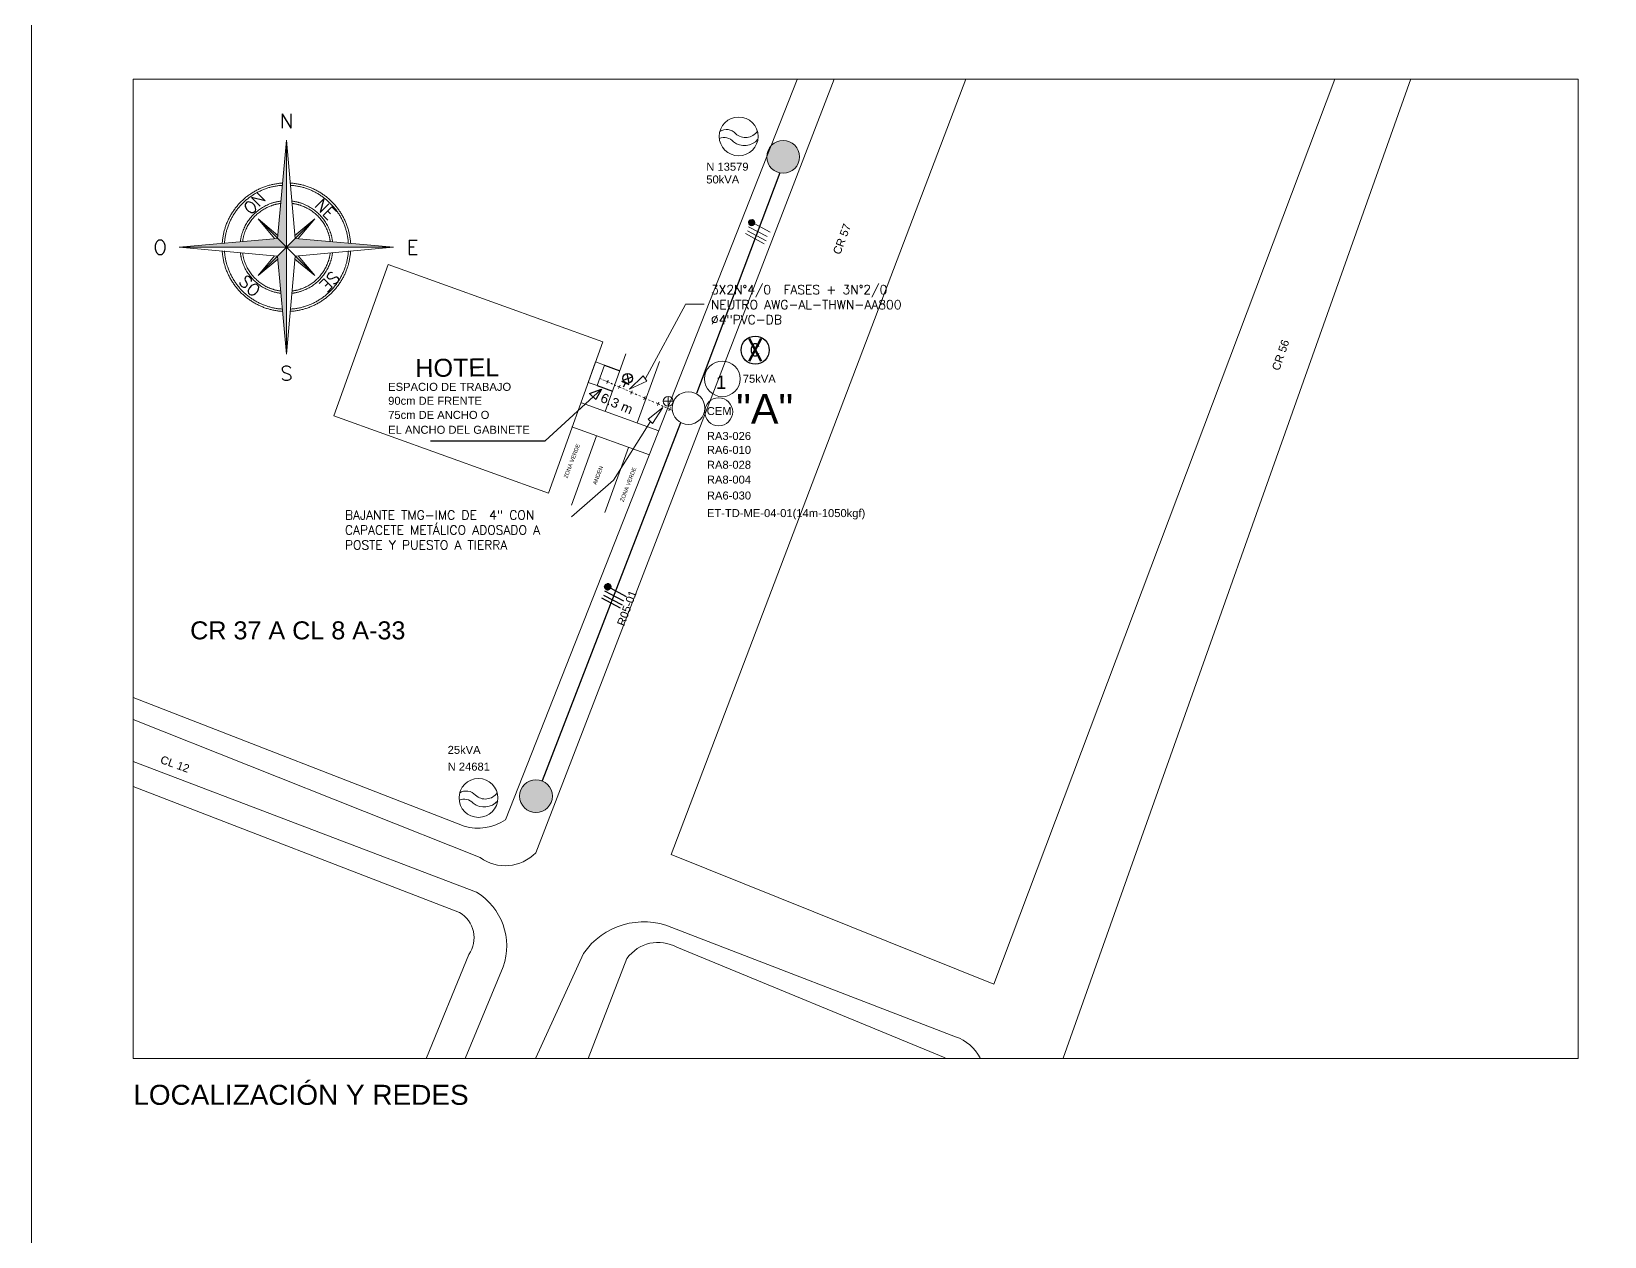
# Model space of a CAD drawing. Header units: millimetres. Extents: x 168 to 392, y 127 to 255.
# Drawn here: x 167.52 to 183.25, y 188.32 to 200.37 of the extents above; entities that cross this region are included whole.
import ezdxf
from ezdxf.enums import TextEntityAlignment as Align

# ---------------------------------------------------------------- set-up
doc = ezdxf.new("R2010")
doc.units = ezdxf.units.MM
for name, color, linetype, lineweight in [('Cartografia', 251, 'Continuous', 13), ('Electricos', 6, 'Continuous', 20), ('Esquemas', 7, 'Continuous', 13), ('Norte', 6, 'Continuous', 13), ('Poste', 252, 'Continuous', 25), ('Redes', 3, 'Continuous', 25), ('textos', 7, 'Continuous', 13), ('Trafo', 40, 'Continuous', 13)]:
    doc.layers.add(name, color=color, linetype=linetype, lineweight=lineweight)
for name, color, linetype in [('Ductos', 5, 'Continuous'), ('Medidor', 210, 'Continuous'), ('Tablero', 2, 'Continuous')]:
    doc.layers.add(name, color=color, linetype=linetype)
doc.styles.add('0..18', font='', dxfattribs={"height": 0.18})
doc.styles.add('0.08', font='', dxfattribs={"height": 0.08})
doc.styles.add('0.2', font='', dxfattribs={"height": 0.2})
doc.styles.add('Arial (bold italic)', font='romans.shx')
doc.styles.add('Arial (italic)', font='romans.shx')
doc.styles.add('MtXpl_Arial', font='arial.ttf')
doc.styles.add('RomanS', font='romans.shx')
doc.styles.add('tecnic', font='romans.shx', dxfattribs={"width": 0.9})
doc.styles.get('0..18').set_extended_font_data('@Arial Unicode MS')
doc.styles.get('0.08').set_extended_font_data('@Arial Unicode MS')
doc.styles.get('0.2').set_extended_font_data('@Arial Unicode MS')
pattern_1 = [(0, (-105.497, 2.137), (0, 6.985), [5.08, -1.905]), (90, (-105.497, 2.137), (-6.985, 4e-16), [5.08, -1.905])]

# ---------------------------------------------------------------- blocks, each defined once
blk = doc.blocks.new('Transformador')
at = {"layer": 'Trafo', "linetype": 'Continuous'}
for points in [[(-0.1143, -0.0879, -0.382108), (-0.0177, -0.1015, 0.448576), (0.1135, -0.0867)], [(-0.1169, -0.1305, -0.333968), (-0.0313, -0.1502, 0.402656), (0.1164, -0.1347)]]:
    blk.add_lwpolyline(points, format="xyb", dxfattribs=at)
at = {"layer": 'Trafo'}
blk.add_circle((0, -0.1176), 0.1176, dxfattribs=at)
blk = doc.blocks.new('NORTE')
at = {"layer": 'Norte'}
for p, q in [((0, 5.598), (-0.462, 0.462)), ((0, -5.598), (0, 5.598)), ((0.462, 0.462), (0, 5.598)), ((1.484, 1.484), (-1.484, -1.484)), ((-1.484, 1.484), (1.484, -1.484)), ((-0.619, 0.448), (-1.484, 1.484)), ((-1.484, 1.484), (-0.448, 0.619)), ((1.484, 1.484), (0.448, 0.619)), ((0.619, 0.448), (1.484, 1.484)), ((-5.598, 0), (-0.462, 0.462)), ((5.598, 0), (0.462, 0.462)), ((-5.598, 0), (5.598, 0)), ((-0.462, -0.462), (-5.598, 0)), ((-0.619, -0.448), (-1.484, -1.484)), ((-1.484, -1.484), (-0.448, -0.619)), ((0, -5.598), (-0.462, -0.462)), ((0.462, -0.462), (0, -5.598)), ((1.484, -1.484), (0.448, -0.619)), ((0.462, -0.462), (5.598, 0)), ((0.619, -0.448), (1.484, -1.484))]:
    blk.add_line(p, q, dxfattribs=at)
for points in [[(-0.202, 3.353), (-1.029, 3.303), (-2.446, 2.446), (-3.303, 1.029), (-3.353, 0.202)], [(3.353, 0.202), (3.303, 1.029), (2.446, 2.446), (1.029, 3.303), (0.202, 3.353)], [(-0.195, 3.236), (-0.993, 3.188), (-2.361, 2.361), (-3.188, 0.993), (-3.236, 0.195)], [(3.236, 0.195), (3.188, 0.993), (2.361, 2.361), (0.993, 3.188), (0.195, 3.236)], [(-0.313, 2.406), (-0.847, 2.336), (-1.757, 1.757), (-2.336, 0.847), (-2.406, 0.313)], [(-0.298, 2.29), (-0.807, 2.224), (-1.673, 1.673), (-2.224, 0.807), (-2.29, 0.298)], [(2.29, 0.298), (2.224, 0.807), (1.673, 1.673), (0.807, 2.224), (0.298, 2.29)], [(2.406, 0.313), (2.336, 0.847), (1.757, 1.757), (0.847, 2.336), (0.313, 2.406)], [(-3.353, -0.202), (-3.303, -1.029), (-2.446, -2.446), (-1.029, -3.303), (-0.202, -3.353)], [(-3.236, -0.195), (-3.188, -0.993), (-2.361, -2.361), (-0.993, -3.188), (-0.195, -3.236)], [(-2.406, -0.313), (-2.336, -0.847), (-1.757, -1.757), (-0.847, -2.336), (-0.313, -2.406)], [(-2.29, -0.298), (-2.224, -0.807), (-1.673, -1.673), (-0.807, -2.224), (-0.298, -2.29)], [(0.195, -3.236), (0.993, -3.188), (2.361, -2.361), (3.188, -0.993), (3.236, -0.195)], [(0.202, -3.353), (1.029, -3.303), (2.446, -2.446), (3.303, -1.029), (3.353, -0.202)], [(0.298, -2.29), (0.807, -2.224), (1.673, -1.673), (2.224, -0.807), (2.29, -0.298)], [(0.313, -2.406), (0.847, -2.336), (1.757, -1.757), (2.336, -0.847), (2.406, -0.313)]]:
    blk.add_open_spline(points, degree=2, dxfattribs=at)
for points in [[(0, 0), (-0.462, 0.462), (0, 0), (0, 5.598)], [(-0.462, 0.462), (-0.448, 0.619), (-0.462, 0.462), (-1.484, 1.484)], [(0.462, 0.462), (0.448, 0.619), (0.462, 0.462), (1.484, 1.484)], [(-5.598, 0), (0, 0), (-5.598, 0), (-0.462, 0.462)], [(0, 0), (0.462, 0.462), (0, 0), (5.598, 0)], [(-0.462, -0.462), (-0.448, -0.619), (-0.462, -0.462), (-1.484, -1.484)], [(0, 0), (-0.462, -0.462), (0, 0), (0, -5.598)], [(0.462, -0.462), (0.448, -0.619), (0.462, -0.462), (1.484, -1.484)]]:
    blk.add_solid(points, dxfattribs=at)
for s, style, p in [('N', 'Arial (bold italic)', (0, 6.598)), ('O', 'Arial (italic)', (-6.598, 0)), ('E', 'Arial (italic)', (6.598, 0)), ('S', 'Arial (italic)', (0, -6.598))]:
    blk.add_text(s, height=0.75, dxfattribs=dict(at, style=style)).set_placement(p, align=Align.MIDDLE_CENTER)
at = {"layer": 'Norte', "style": 'Arial (italic)'}
for s, rotation, p in [('NO', 225, (-1.475, 2.94)), ('NE', 315, (1.427, 2.158)), ('SO', 315, (-2.535, -1.846)), ('SE', 225, (2.406, -1.194))]:
    blk.add_text(s, height=0.6274, rotation=rotation, dxfattribs=at).set_placement(p)

msp = doc.modelspace()

# ---------------------------------------------------------------- hatches: boundary and pattern name
at = {"lineweight": 0}
h = msp.add_hatch(dxfattribs=at)
h.set_pattern_fill('ANGLE', color=256)
h.set_pattern_definition(pattern_1)
h.paths.add_polyline_path([(173.64202, 196.92242), (173.50335, 196.79227), (173.67831, 196.87119)])
h = msp.add_hatch(dxfattribs=at)
h.set_pattern_fill('ANGLE', color=256)
h.set_pattern_definition(pattern_1)
h.paths.add_polyline_path([(174.43286, 196.74905), (174.31627, 196.69043), (174.30832, 196.66983), (174.45311, 196.68964)])
h.paths.add_polyline_path([(174.31627, 196.69043), (174.26294, 196.66362), (174.30832, 196.66983)])
h = msp.add_hatch(dxfattribs=at)
h.set_pattern_fill('ANGLE', color=256)
h.set_pattern_definition(pattern_1)
h.paths.add_polyline_path([(173.83856, 196.60806), (173.69071, 196.48945), (173.73397, 196.44625)])
at = {"layer": 'Poste', "lineweight": 0}
h = msp.add_hatch(color=256, dxfattribs=at)
h.dxf.hatch_style = 1
h.paths.add_polyline_path([(174.91932, 199.22355), (174.88169, 199.12801, -0.02050144), (174.87718, 199.10876, 0.9845795), (175.20442, 199.11385, 0.68668259)])
h = msp.add_hatch(color=256, dxfattribs=at)
h.dxf.hatch_style = 1
edge = h.paths.add_edge_path()
edge.add_line((172.43561, 192.82798), (172.39799, 192.73244))
edge.add_arc((172.38799, 192.71845), 0.01719, -31.069105, 54.446205, ccw=False)
edge.add_arc((172.56629, 192.71467), 0.16366, 181.780754, 360)
edge.add_arc((172.56276, 192.71933), 0.16725, 358.402798, 499.484658)

# ---------------------------------------------------------------- linework, layer by layer
for points in [[(173.25362, 197.03068), (173.40724, 196.9754)], [(171.51449, 196.27558), (172.66088, 196.27558), (173.22359, 196.79188), (173.16863, 196.6885), (173.10558, 196.74665), (173.22359, 196.79188)], [(173.1808, 196.82575), (173.33347, 196.77041)]]:
    msp.add_lwpolyline(points)
at = {"layer": 'Cartografia', "lineweight": 0}
for p, q in [((175.18105, 199.88816), (172.26512, 192.48377)), ((175.5503, 199.88963), (172.56667, 192.15462)), ((176.86782, 199.88963), (173.91931, 192.13492)), ((177.14731, 190.83907), (180.55794, 199.88963)), ((177.8396, 190.10027), (181.31759, 199.89488)), ((170.54661, 196.52368), (171.091, 198.03642)), ((171.091, 198.03642), (173.23897, 197.26343)), ((173.23897, 197.26343), (172.69458, 195.75069)), ((173.4674, 197.14258), (173.26085, 196.5686)), ((173.80334, 197.06872), (173.58179, 196.4531)), ((173.02513, 196.65343), (173.79769, 196.37541)), ((172.69458, 195.75069), (170.54661, 196.52368)), ((173.17288, 196.32416), (172.92301, 195.62984)), ((172.92779, 196.41236), (173.70245, 196.13358)), ((173.49383, 196.20866), (173.25895, 195.55598)), ((171.85105, 192.41955), (168.54265, 193.70527)), ((172.01016, 192.10534), (168.54265, 193.4855)), ((168.54265, 193.06631), (171.97336, 191.76025)), ((168.54265, 192.81547), (171.80505, 191.5552)), ((173.91931, 192.13492), (177.14731, 190.83907)), ((173.92734, 191.40699), (176.76306, 190.31294)), ((171.89696, 191.1375), (171.47546, 190.10283)), ((172.56907, 190.10283), (173.04485, 191.14644)), ((173.97766, 191.2085), (176.66134, 190.10283)), ((172.24237, 191.01297), (171.86083, 190.09542)), ((173.0918, 190.09542), (173.47896, 191.09683))]:
    msp.add_line(p, q, dxfattribs=at)
for centre, radius, start, end in [((171.98909, 192.89651), 0.49653, 253.858101, 303.772722), ((172.26021, 192.4485), 0.42459, 233.91971, 316.201024), ((171.64388, 191.21959), 0.63315, 340.953602, 58.641721), ((171.6625, 191.30487), 0.28807, 324.478838, 60.341341), ((173.64643, 190.73365), 0.72959, 67.354488, 145.543093), ((173.7905, 190.87498), 0.38245, 60.700615, 144.54434), ((176.63048, 189.9081), 0.426, 27.200816, 71.866807)]:
    msp.add_arc(centre, radius, start, end, dxfattribs=at)
at = {"layer": 'Ductos'}
for p, q in [((173.47609, 196.94825), (173.49721, 196.85009)), ((173.42546, 196.87237), (173.49693, 196.83641)), ((173.43935, 196.88036), (173.53395, 196.91431)), ((173.46262, 196.85367), (173.44153, 196.81175))]:
    msp.add_line(p, q, dxfattribs=at)
msp.add_circle((173.48608, 196.89855), 0.04962, dxfattribs=at)
at = {"layer": 'Electricos'}
msp.add_circle((174.39619, 196.56388), 0.13977, dxfattribs=at)
at = {"layer": 'Esquemas'}
msp.add_lwpolyline([(242.64774, 218.92586), (167.52449, 218.92586), (167.52449, 171.56972), (242.64774, 171.56972)], close=True, dxfattribs=at)
at = {"layer": 'Esquemas', "lineweight": 0}
msp.add_lwpolyline([(168.54265, 199.88963), (182.98868, 199.88963), (182.98868, 190.09542), (168.54265, 190.09542)], close=True, dxfattribs=at)
at = {"layer": 'Medidor'}
msp.add_circle((174.76079, 197.18142), 0.14043, dxfattribs=at)
at = {"layer": 'Poste', "lineweight": 0}
for points in [[(173.84142, 196.66905), (173.94067, 196.66905)], [(173.89104, 196.71867), (173.89104, 196.61943)]]:
    msp.add_lwpolyline(points, dxfattribs=at)
for centre, radius in [((175.04076, 199.11385), 0.16366), ((173.89104, 196.66905), 0.04962), ((174.09369, 196.60154), 0.16366), ((172.56922, 192.72062), 0.16366)]:
    msp.add_circle(centre, radius, dxfattribs=at)
at = {"layer": 'Redes'}
for p, q in [((175.00639, 198.95391), (174.17512, 196.74656)), ((174.01256, 196.45439), (172.63038, 192.87495)), ((173.24418, 194.73169), (173.43146, 194.63236)), ((173.25681, 194.81855), (173.25543, 194.81589)), ((173.26094, 194.7986), (173.25543, 194.81589)), ((173.25543, 194.81589), (173.25608, 194.81388)), ((173.26094, 194.7986), (173.25543, 194.81589)), ((173.25543, 194.81589), (173.26158, 194.79659)), ((173.25543, 194.81589), (173.26158, 194.79659)), ((173.25552, 194.77339), (173.4428, 194.67406)), ((173.25725, 194.82434), (173.25584, 194.82161)), ((173.26457, 194.79418), (173.25584, 194.82161)), ((173.25584, 194.82161), (173.25681, 194.81855)), ((173.26457, 194.79418), (173.25584, 194.82161)), ((173.25584, 194.82161), (173.26522, 194.79216)), ((173.25584, 194.82161), (173.26522, 194.79216)), ((173.25997, 194.80166), (173.25608, 194.81388)), ((173.25608, 194.81388), (173.25769, 194.8088)), ((173.25997, 194.80166), (173.25608, 194.81388)), ((173.25608, 194.81388), (173.26094, 194.7986)), ((173.25608, 194.81388), (173.26094, 194.7986)), ((173.26158, 194.79659), (173.25681, 194.81855)), ((173.26158, 194.79659), (173.25681, 194.81855)), ((173.25681, 194.81855), (173.26457, 194.79418)), ((173.25681, 194.81855), (173.26457, 194.79418)), ((173.25933, 194.82837), (173.25725, 194.82434)), ((173.26522, 194.79216), (173.25725, 194.82434)), ((173.26522, 194.79216), (173.25725, 194.82434)), ((173.25725, 194.82434), (173.26793, 194.7908)), ((173.25725, 194.82434), (173.26793, 194.7908)), ((173.25785, 194.81888), (173.25744, 194.81317)), ((173.25744, 194.81317), (173.25802, 194.80777)), ((173.25769, 194.8088), (173.25997, 194.80166)), ((173.25927, 194.82498), (173.25785, 194.81888)), ((173.25802, 194.80777), (173.25997, 194.80166)), ((173.25867, 194.80575), (173.25997, 194.80166)), ((173.25997, 194.80166), (173.25867, 194.80575)), ((173.26233, 194.82932), (173.25927, 194.82498)), ((173.2607, 194.83103), (173.25933, 194.82837)), ((173.26793, 194.7908), (173.25933, 194.82837)), ((173.26793, 194.7908), (173.25933, 194.82837)), ((173.25933, 194.82837), (173.27196, 194.78872)), ((173.25933, 194.82837), (173.27196, 194.78872)), ((173.27262, 194.78665), (173.25933, 194.82837)), ((173.27196, 194.78872), (173.25933, 194.82837)), ((173.25933, 194.82837), (173.27196, 194.78872)), ((173.25933, 194.82837), (173.27262, 194.78665)), ((173.26094, 194.7986), (173.25997, 194.80166)), ((173.25997, 194.80166), (173.26262, 194.79692)), ((173.26208, 194.83369), (173.2607, 194.83103)), ((173.27262, 194.78665), (173.2607, 194.83103)), ((173.27262, 194.78665), (173.2607, 194.83103)), ((173.2607, 194.83103), (173.27561, 194.78424)), ((173.2607, 194.83103), (173.27561, 194.78424)), ((173.26158, 194.79659), (173.26094, 194.7986)), ((173.26457, 194.79418), (173.26158, 194.79659)), ((173.26513, 194.83466), (173.26208, 194.83369)), ((173.27561, 194.78424), (173.26208, 194.83369)), ((173.27561, 194.78424), (173.26208, 194.83369)), ((173.26208, 194.83369), (173.27763, 194.78488)), ((173.26208, 194.83369), (173.27763, 194.78488)), ((173.26546, 194.83362), (173.26233, 194.82932)), ((173.26262, 194.79692), (173.26625, 194.79249)), ((173.26522, 194.79216), (173.26457, 194.79418)), ((173.26618, 194.83836), (173.26513, 194.83466)), ((173.27763, 194.78488), (173.26513, 194.83466)), ((173.27763, 194.78488), (173.26513, 194.83466)), ((173.26513, 194.83466), (173.28133, 194.78384)), ((173.26513, 194.83466), (173.28133, 194.78384)), ((173.26793, 194.7908), (173.26522, 194.79216)), ((173.26956, 194.83829), (173.26546, 194.83362)), ((173.26923, 194.83933), (173.26618, 194.83836)), ((173.28133, 194.78384), (173.26618, 194.83836)), ((173.28133, 194.78384), (173.26618, 194.83836)), ((173.26618, 194.83836), (173.28334, 194.78448)), ((173.26618, 194.83836), (173.28334, 194.78448)), ((173.26625, 194.79249), (173.27061, 194.78937)), ((173.27196, 194.78872), (173.26793, 194.7908)), ((173.27066, 194.84201), (173.26923, 194.83933)), ((173.28334, 194.78448), (173.26923, 194.83933)), ((173.28334, 194.78448), (173.26923, 194.83933)), ((173.26923, 194.83933), (173.28704, 194.78343)), ((173.26923, 194.83933), (173.28704, 194.78343)), ((173.27736, 194.84192), (173.26956, 194.83829)), ((173.27061, 194.78937), (173.27593, 194.78662)), ((173.28704, 194.78343), (173.27066, 194.84201)), ((173.28704, 194.78343), (173.27066, 194.84201)), ((173.27066, 194.84201), (173.28911, 194.7841)), ((173.27066, 194.84201), (173.28911, 194.7841)), ((173.27196, 194.78872), (173.27262, 194.78665)), ((173.27561, 194.78424), (173.27262, 194.78665)), ((173.2741, 194.82406), (173.47142, 194.7179)), ((173.27763, 194.78488), (173.27561, 194.78424)), ((173.28911, 194.7841), (173.27573, 194.84362)), ((173.28911, 194.7841), (173.27573, 194.84362)), ((173.27573, 194.84362), (173.29418, 194.78571)), ((173.27573, 194.84362), (173.29418, 194.78571)), ((173.27593, 194.78662), (173.281, 194.78487)), ((173.28133, 194.78384), (173.27763, 194.78488)), ((173.29418, 194.78571), (173.27775, 194.84427)), ((173.29418, 194.78571), (173.27775, 194.84427)), ((173.27775, 194.84427), (173.2962, 194.78635)), ((173.27775, 194.84427), (173.2962, 194.78635)), ((173.28581, 194.84347), (173.28041, 194.84289)), ((173.2962, 194.78635), (173.2808, 194.84524)), ((173.2962, 194.78635), (173.2808, 194.84524)), ((173.2808, 194.84524), (173.29926, 194.78733)), ((173.2808, 194.84524), (173.29926, 194.78733)), ((173.281, 194.78487), (173.28671, 194.78447)), ((173.28334, 194.78448), (173.28133, 194.78384)), ((173.29926, 194.78733), (173.28282, 194.84588)), ((173.29926, 194.78733), (173.28282, 194.84588)), ((173.28282, 194.84588), (173.30127, 194.78797)), ((173.28282, 194.84588), (173.30127, 194.78797)), ((173.28704, 194.78343), (173.28334, 194.78448)), ((173.29191, 194.84205), (173.28581, 194.84347)), ((173.30127, 194.78797), (173.28652, 194.84484)), ((173.30127, 194.78797), (173.28652, 194.84484)), ((173.28652, 194.84484), (173.30433, 194.78894)), ((173.28652, 194.84484), (173.30433, 194.78894)), ((173.28671, 194.78447), (173.29211, 194.78505)), ((173.28911, 194.7841), (173.28704, 194.78343)), ((173.30433, 194.78894), (173.28854, 194.84548)), ((173.30433, 194.78894), (173.28854, 194.84548)), ((173.28854, 194.84548), (173.3057, 194.7916)), ((173.28854, 194.84548), (173.3057, 194.7916)), ((173.29158, 194.84309), (173.28854, 194.84548)), ((173.29418, 194.78571), (173.28911, 194.7841)), ((173.29464, 194.84406), (173.29158, 194.84309)), ((173.3057, 194.7916), (173.29158, 194.84309)), ((173.3057, 194.7916), (173.29158, 194.84309)), ((173.29158, 194.84309), (173.30777, 194.79226)), ((173.29158, 194.84309), (173.30777, 194.79226)), ((173.29794, 194.84067), (173.29191, 194.84205)), ((173.29211, 194.78505), (173.29822, 194.787)), ((173.2962, 194.78635), (173.29418, 194.78571)), ((173.30777, 194.79226), (173.29464, 194.84406)), ((173.30777, 194.79226), (173.29464, 194.84406)), ((173.29464, 194.84406), (173.31019, 194.79525)), ((173.29464, 194.84406), (173.31019, 194.79525)), ((173.2973, 194.84269), (173.29464, 194.84406)), ((173.29926, 194.78733), (173.2962, 194.78635)), ((173.31019, 194.79525), (173.2973, 194.84269)), ((173.31019, 194.79525), (173.2973, 194.84269)), ((173.2973, 194.84269), (173.3122, 194.79589)), ((173.2973, 194.84269), (173.3122, 194.79589)), ((173.30099, 194.84164), (173.2973, 194.84269)), ((173.30197, 194.83859), (173.29794, 194.84067)), ((173.29822, 194.787), (173.30296, 194.78965)), ((173.30127, 194.78797), (173.29926, 194.78733)), ((173.30301, 194.84228), (173.30099, 194.84164)), ((173.3122, 194.79589), (173.30099, 194.84164)), ((173.3122, 194.79589), (173.30099, 194.84164)), ((173.30099, 194.84164), (173.31428, 194.79992)), ((173.30099, 194.84164), (173.31428, 194.79992)), ((173.30433, 194.78894), (173.30127, 194.78797)), ((173.30665, 194.83443), (173.30197, 194.83859)), ((173.30296, 194.78965), (173.30744, 194.7933)), ((173.31428, 194.79992), (173.30301, 194.84228)), ((173.31428, 194.79992), (173.30301, 194.84228)), ((173.30301, 194.84228), (173.31564, 194.80264)), ((173.30301, 194.84228), (173.31564, 194.80264)), ((173.30398, 194.83923), (173.30301, 194.84228)), ((173.31564, 194.80264), (173.30398, 194.83923)), ((173.31564, 194.80264), (173.30398, 194.83923)), ((173.30398, 194.83923), (173.31467, 194.80569)), ((173.30398, 194.83923), (173.31467, 194.80569)), ((173.30666, 194.8378), (173.30398, 194.83923)), ((173.3057, 194.7916), (173.30433, 194.78894)), ((173.30777, 194.79226), (173.3057, 194.7916)), ((173.31132, 194.83033), (173.30665, 194.83443)), ((173.31467, 194.80569), (173.30666, 194.8378)), ((173.31467, 194.80569), (173.30666, 194.8378)), ((173.30666, 194.8378), (173.31604, 194.80835)), ((173.30666, 194.8378), (173.31604, 194.80835)), ((173.31069, 194.83572), (173.30666, 194.8378)), ((173.30744, 194.7933), (173.31154, 194.79797)), ((173.31019, 194.79525), (173.30777, 194.79226)), ((173.3122, 194.79589), (173.31019, 194.79525)), ((173.31604, 194.80835), (173.31069, 194.83572)), ((173.31604, 194.80835), (173.31069, 194.83572)), ((173.31069, 194.83572), (173.31845, 194.81134)), ((173.31069, 194.83572), (173.31845, 194.81134)), ((173.31133, 194.8337), (173.31069, 194.83572)), ((173.31392, 194.82558), (173.31132, 194.83033)), ((173.31845, 194.81134), (173.31133, 194.8337)), ((173.31845, 194.81134), (173.31133, 194.8337)), ((173.31133, 194.8337), (173.31748, 194.8144)), ((173.31133, 194.8337), (173.31748, 194.8144)), ((173.31197, 194.83168), (173.31133, 194.8337)), ((173.31154, 194.79797), (173.31331, 194.80298)), ((173.31748, 194.8144), (173.31197, 194.83168)), ((173.31748, 194.8144), (173.31197, 194.83168)), ((173.31197, 194.83168), (173.31684, 194.81641)), ((173.31684, 194.81641), (173.31197, 194.83168)), ((173.31197, 194.83168), (173.31359, 194.82661)), ((173.31428, 194.79992), (173.3122, 194.79589)), ((173.31331, 194.80298), (173.31506, 194.80804)), ((173.31684, 194.81641), (173.31359, 194.82661)), ((173.31359, 194.82661), (173.31684, 194.81641)), ((173.31586, 194.81947), (173.31359, 194.82661)), ((173.31359, 194.82661), (173.31664, 194.82422)), ((173.31359, 194.82661), (173.31684, 194.81641)), ((173.31586, 194.81947), (173.31392, 194.82558)), ((173.31564, 194.80264), (173.31428, 194.79992)), ((173.31604, 194.80835), (173.31467, 194.80569)), ((173.31467, 194.80569), (173.31564, 194.80264)), ((173.31506, 194.80804), (173.3165, 194.81408)), ((173.31664, 194.82422), (173.31586, 194.81947)), ((173.3165, 194.81408), (173.31586, 194.81947)), ((173.31845, 194.81134), (173.31604, 194.80835)), ((173.31684, 194.81641), (173.31748, 194.8144)), ((173.31748, 194.8144), (173.31845, 194.81134)), ((173.22393, 194.70398), (173.41186, 194.60263))]:
    msp.add_line(p, q, dxfattribs=at)
at = {"layer": 'Redes', "lineweight": 0}
for p, q in [((174.66267, 198.34615), (174.8506, 198.2448)), ((174.68291, 198.37386), (174.8702, 198.27453)), ((174.69555, 198.46072), (174.69417, 198.45806)), ((174.69968, 198.44077), (174.69417, 198.45806)), ((174.69417, 198.45806), (174.69481, 198.45604)), ((174.69968, 198.44077), (174.69417, 198.45806)), ((174.69417, 198.45806), (174.70032, 198.43876)), ((174.69417, 198.45806), (174.70032, 198.43876)), ((174.69426, 198.41556), (174.88154, 198.31623)), ((174.69599, 198.46651), (174.69457, 198.46377)), ((174.70331, 198.43635), (174.69457, 198.46377)), ((174.69457, 198.46377), (174.69555, 198.46072)), ((174.70331, 198.43635), (174.69457, 198.46377)), ((174.69457, 198.46377), (174.70395, 198.43433)), ((174.69457, 198.46377), (174.70395, 198.43433)), ((174.69871, 198.44383), (174.69481, 198.45604)), ((174.69481, 198.45604), (174.69643, 198.45097)), ((174.69871, 198.44383), (174.69481, 198.45604)), ((174.69481, 198.45604), (174.69968, 198.44077)), ((174.69481, 198.45604), (174.69968, 198.44077)), ((174.70032, 198.43876), (174.69555, 198.46072)), ((174.70032, 198.43876), (174.69555, 198.46072)), ((174.69555, 198.46072), (174.70331, 198.43635)), ((174.69555, 198.46072), (174.70331, 198.43635)), ((174.69807, 198.47054), (174.69599, 198.46651)), ((174.70395, 198.43433), (174.69599, 198.46651)), ((174.70395, 198.43433), (174.69599, 198.46651)), ((174.69599, 198.46651), (174.70667, 198.43297)), ((174.69599, 198.46651), (174.70667, 198.43297)), ((174.69658, 198.46105), (174.69618, 198.45534)), ((174.69618, 198.45534), (174.69676, 198.44994)), ((174.69643, 198.45097), (174.69871, 198.44383)), ((174.698, 198.46715), (174.69658, 198.46105)), ((174.69676, 198.44994), (174.69871, 198.44383)), ((174.6974, 198.44792), (174.69871, 198.44383)), ((174.69871, 198.44383), (174.6974, 198.44792)), ((174.70106, 198.47149), (174.698, 198.46715)), ((174.69944, 198.4732), (174.69807, 198.47054)), ((174.70667, 198.43297), (174.69807, 198.47054)), ((174.70667, 198.43297), (174.69807, 198.47054)), ((174.69807, 198.47054), (174.7107, 198.43089)), ((174.69807, 198.47054), (174.7107, 198.43089)), ((174.71136, 198.42882), (174.69807, 198.47054)), ((174.7107, 198.43089), (174.69807, 198.47054)), ((174.69807, 198.47054), (174.7107, 198.43089)), ((174.69807, 198.47054), (174.71136, 198.42882)), ((174.69968, 198.44077), (174.69871, 198.44383)), ((174.69871, 198.44383), (174.70136, 198.43909)), ((174.70082, 198.47586), (174.69944, 198.4732)), ((174.71136, 198.42882), (174.69944, 198.4732)), ((174.71136, 198.42882), (174.69944, 198.4732)), ((174.69944, 198.4732), (174.71435, 198.42641)), ((174.69944, 198.4732), (174.71435, 198.42641)), ((174.70032, 198.43876), (174.69968, 198.44077)), ((174.70331, 198.43635), (174.70032, 198.43876)), ((174.70387, 198.47683), (174.70082, 198.47586)), ((174.71435, 198.42641), (174.70082, 198.47586)), ((174.71435, 198.42641), (174.70082, 198.47586)), ((174.70082, 198.47586), (174.71637, 198.42705)), ((174.70082, 198.47586), (174.71637, 198.42705)), ((174.7042, 198.47579), (174.70106, 198.47149)), ((174.70136, 198.43909), (174.70499, 198.43466)), ((174.70395, 198.43433), (174.70331, 198.43635)), ((174.70491, 198.48053), (174.70387, 198.47683)), ((174.71637, 198.42705), (174.70387, 198.47683)), ((174.71637, 198.42705), (174.70387, 198.47683)), ((174.70387, 198.47683), (174.72006, 198.426)), ((174.70387, 198.47683), (174.72006, 198.426)), ((174.70667, 198.43297), (174.70395, 198.43433)), ((174.7083, 198.48046), (174.7042, 198.47579)), ((174.70797, 198.4815), (174.70491, 198.48053)), ((174.72006, 198.426), (174.70491, 198.48053)), ((174.72006, 198.426), (174.70491, 198.48053)), ((174.70491, 198.48053), (174.72208, 198.42665)), ((174.70491, 198.48053), (174.72208, 198.42665)), ((174.70499, 198.43466), (174.70935, 198.43154)), ((174.7107, 198.43089), (174.70667, 198.43297)), ((174.7094, 198.48418), (174.70797, 198.4815)), ((174.72208, 198.42665), (174.70797, 198.4815)), ((174.72208, 198.42665), (174.70797, 198.4815)), ((174.70797, 198.4815), (174.72578, 198.4256)), ((174.70797, 198.4815), (174.72578, 198.4256)), ((174.71609, 198.48409), (174.7083, 198.48046)), ((174.70935, 198.43154), (174.71467, 198.42879)), ((174.72578, 198.4256), (174.7094, 198.48418)), ((174.72578, 198.4256), (174.7094, 198.48418)), ((174.7094, 198.48418), (174.72785, 198.42626)), ((174.7094, 198.48418), (174.72785, 198.42626)), ((174.7107, 198.43089), (174.71136, 198.42882)), ((174.71435, 198.42641), (174.71136, 198.42882)), ((174.71283, 198.46623), (174.91016, 198.36007)), ((174.71637, 198.42705), (174.71435, 198.42641)), ((174.72785, 198.42626), (174.71447, 198.48579)), ((174.72785, 198.42626), (174.71447, 198.48579)), ((174.71447, 198.48579), (174.73292, 198.42788)), ((174.71447, 198.48579), (174.73292, 198.42788)), ((174.71467, 198.42879), (174.71973, 198.42704)), ((174.72006, 198.426), (174.71637, 198.42705)), ((174.73292, 198.42788), (174.71649, 198.48643)), ((174.73292, 198.42788), (174.71649, 198.48643)), ((174.71649, 198.48643), (174.73494, 198.42852)), ((174.71649, 198.48643), (174.73494, 198.42852)), ((174.72455, 198.48564), (174.71915, 198.48506)), ((174.73494, 198.42852), (174.71954, 198.48741)), ((174.73494, 198.42852), (174.71954, 198.48741)), ((174.71954, 198.48741), (174.73799, 198.4295)), ((174.71954, 198.48741), (174.73799, 198.4295)), ((174.71973, 198.42704), (174.72545, 198.42664)), ((174.72208, 198.42665), (174.72006, 198.426)), ((174.73799, 198.4295), (174.72156, 198.48805)), ((174.73799, 198.4295), (174.72156, 198.48805)), ((174.72156, 198.48805), (174.74001, 198.43014)), ((174.72156, 198.48805), (174.74001, 198.43014)), ((174.72578, 198.4256), (174.72208, 198.42665)), ((174.73065, 198.48422), (174.72455, 198.48564)), ((174.74001, 198.43014), (174.72526, 198.48701)), ((174.74001, 198.43014), (174.72526, 198.48701)), ((174.72526, 198.48701), (174.74306, 198.43111)), ((174.72526, 198.48701), (174.74306, 198.43111)), ((174.72545, 198.42664), (174.73085, 198.42722)), ((174.72785, 198.42626), (174.72578, 198.4256)), ((174.74306, 198.43111), (174.72727, 198.48765)), ((174.74306, 198.43111), (174.72727, 198.48765)), ((174.72727, 198.48765), (174.74444, 198.43377)), ((174.72727, 198.48765), (174.74444, 198.43377)), ((174.73032, 198.48526), (174.72727, 198.48765)), ((174.73292, 198.42788), (174.72785, 198.42626)), ((174.73337, 198.48623), (174.73032, 198.48526)), ((174.74444, 198.43377), (174.73032, 198.48526)), ((174.74444, 198.43377), (174.73032, 198.48526)), ((174.73032, 198.48526), (174.74651, 198.43443)), ((174.73032, 198.48526), (174.74651, 198.43443)), ((174.73668, 198.48284), (174.73065, 198.48422)), ((174.73085, 198.42722), (174.73696, 198.42916)), ((174.73494, 198.42852), (174.73292, 198.42788)), ((174.74651, 198.43443), (174.73337, 198.48623)), ((174.74651, 198.43443), (174.73337, 198.48623)), ((174.73337, 198.48623), (174.74892, 198.43742)), ((174.73337, 198.48623), (174.74892, 198.43742)), ((174.73603, 198.48485), (174.73337, 198.48623)), ((174.73799, 198.4295), (174.73494, 198.42852)), ((174.74892, 198.43742), (174.73603, 198.48485)), ((174.74892, 198.43742), (174.73603, 198.48485)), ((174.73603, 198.48485), (174.75094, 198.43806)), ((174.73603, 198.48485), (174.75094, 198.43806)), ((174.73973, 198.48381), (174.73603, 198.48485)), ((174.7407, 198.48076), (174.73668, 198.48284)), ((174.73696, 198.42916), (174.7417, 198.43182)), ((174.74001, 198.43014), (174.73799, 198.4295)), ((174.74175, 198.48445), (174.73973, 198.48381)), ((174.75094, 198.43806), (174.73973, 198.48381)), ((174.75094, 198.43806), (174.73973, 198.48381)), ((174.73973, 198.48381), (174.75302, 198.44209)), ((174.73973, 198.48381), (174.75302, 198.44209)), ((174.74306, 198.43111), (174.74001, 198.43014)), ((174.74539, 198.4766), (174.7407, 198.48076)), ((174.7417, 198.43182), (174.74618, 198.43547)), ((174.75302, 198.44209), (174.74175, 198.48445)), ((174.75302, 198.44209), (174.74175, 198.48445)), ((174.74175, 198.48445), (174.75438, 198.44481)), ((174.74175, 198.48445), (174.75438, 198.44481)), ((174.74272, 198.4814), (174.74175, 198.48445)), ((174.75438, 198.44481), (174.74272, 198.4814)), ((174.75438, 198.44481), (174.74272, 198.4814)), ((174.74272, 198.4814), (174.7534, 198.44786)), ((174.74272, 198.4814), (174.7534, 198.44786)), ((174.7454, 198.47997), (174.74272, 198.4814)), ((174.74444, 198.43377), (174.74306, 198.43111)), ((174.74651, 198.43443), (174.74444, 198.43377)), ((174.75006, 198.4725), (174.74539, 198.4766)), ((174.7534, 198.44786), (174.7454, 198.47997)), ((174.7534, 198.44786), (174.7454, 198.47997)), ((174.7454, 198.47997), (174.75478, 198.45052)), ((174.7454, 198.47997), (174.75478, 198.45052)), ((174.74942, 198.47789), (174.7454, 198.47997)), ((174.74618, 198.43547), (174.75028, 198.44014)), ((174.74892, 198.43742), (174.74651, 198.43443)), ((174.75094, 198.43806), (174.74892, 198.43742)), ((174.75478, 198.45052), (174.74942, 198.47789)), ((174.75478, 198.45052), (174.74942, 198.47789)), ((174.74942, 198.47789), (174.75719, 198.45351)), ((174.74942, 198.47789), (174.75719, 198.45351)), ((174.75007, 198.47587), (174.74942, 198.47789)), ((174.75266, 198.46774), (174.75006, 198.4725)), ((174.75719, 198.45351), (174.75007, 198.47587)), ((174.75719, 198.45351), (174.75007, 198.47587)), ((174.75007, 198.47587), (174.75622, 198.45656)), ((174.75007, 198.47587), (174.75622, 198.45656)), ((174.75071, 198.47385), (174.75007, 198.47587)), ((174.75028, 198.44014), (174.75205, 198.44514)), ((174.75622, 198.45656), (174.75071, 198.47385)), ((174.75622, 198.45656), (174.75071, 198.47385)), ((174.75071, 198.47385), (174.75557, 198.45858)), ((174.75557, 198.45858), (174.75071, 198.47385)), ((174.75071, 198.47385), (174.75233, 198.46878)), ((174.75302, 198.44209), (174.75094, 198.43806)), ((174.75205, 198.44514), (174.7538, 198.45021)), ((174.75557, 198.45858), (174.75233, 198.46878)), ((174.75233, 198.46878), (174.75557, 198.45858)), ((174.7546, 198.46164), (174.75233, 198.46878)), ((174.75233, 198.46878), (174.75537, 198.46639)), ((174.75233, 198.46878), (174.75557, 198.45858)), ((174.7546, 198.46164), (174.75266, 198.46774)), ((174.75438, 198.44481), (174.75302, 198.44209)), ((174.75478, 198.45052), (174.7534, 198.44786)), ((174.7534, 198.44786), (174.75438, 198.44481)), ((174.7538, 198.45021), (174.75524, 198.45625)), ((174.75537, 198.46639), (174.7546, 198.46164)), ((174.75524, 198.45625), (174.7546, 198.46164)), ((174.75719, 198.45351), (174.75478, 198.45052)), ((174.75557, 198.45858), (174.75622, 198.45656)), ((174.75622, 198.45656), (174.75719, 198.45351)), ((173.20648, 196.89891), (173.22437, 196.89125)), ((173.23786, 196.8855), (173.25575, 196.87784)), ((173.26487, 196.87403), (173.30299, 196.85757)), ((173.29183, 196.88232), (173.27718, 196.84839)), ((173.31717, 196.84973), (173.33506, 196.84207)), ((173.35056, 196.83565), (173.36845, 196.82799)), ((173.38339, 196.82156), (173.4215, 196.8051)), ((173.41034, 196.82985), (173.39569, 196.79593)), ((173.43636, 196.79752), (173.45425, 196.78986)), ((173.46774, 196.78411), (173.48563, 196.77645)), ((173.53121, 196.77566), (173.51656, 196.74174)), ((173.50426, 196.76737), (173.54237, 196.75091)), ((173.56022, 196.74274), (173.57812, 196.73508)), ((173.59692, 196.72694), (173.61482, 196.71928)), ((173.6364, 196.71031), (173.67452, 196.69385)), ((173.6624, 196.71901), (173.64775, 196.68509)), ((173.69279, 196.68566), (173.71068, 196.678)), ((173.72847, 196.66994), (173.74636, 196.66228)), ((173.8086, 196.63595), (173.77048, 196.65241)), ((173.79712, 196.66084), (173.78247, 196.62692)), ((173.82424, 196.62652), (173.84213, 196.61886)), ((173.85562, 196.61311), (173.87352, 196.60545)), ((173.92434, 196.58172), (173.88622, 196.59818)), ((173.91285, 196.60661), (173.89821, 196.57269))]:
    msp.add_line(p, q, dxfattribs=at)
at = {"layer": 'Tablero', "lineweight": 0}
msp.add_lwpolyline([(173.09153, 196.85747), (173.16448, 197.06275), (173.25375, 197.03103), (173.1808, 196.82575)], close=True, dxfattribs=at)
at = {"layer": 'textos', "lineweight": 0}
for p, q in [((173.66078, 196.89203), (174.06457, 197.63894)), ((174.06266, 197.6415), (174.25044, 197.6415)), ((173.50335, 196.79227), (173.64202, 196.92242)), ((173.67831, 196.87119), (173.50335, 196.79227)), ((173.64202, 196.92242), (173.67831, 196.87119)), ((173.34432, 195.88014), (173.71268, 196.46752)), ((173.69071, 196.48945), (173.83856, 196.60806)), ((173.69071, 196.48945), (173.73397, 196.44625)), ((173.83856, 196.60806), (173.73397, 196.44625)), ((172.92299, 195.51508), (173.34432, 195.88014))]:
    msp.add_line(p, q, dxfattribs=at)
at = {"layer": 'Trafo', "lineweight": 0}
msp.add_circle((174.43256, 196.89361), 0.17829, dxfattribs=at)

# ---------------------------------------------------------------- block references
at = {"layer": 'Norte', "xscale": 0.1913376064928506, "yscale": 0.1913376064928506, "zscale": 0.1913376064928506}
msp.add_blockref('NORTE', (170.07381, 198.2104), dxfattribs=at)
at = {"layer": 'Trafo', "xscale": 1.652290778806544, "yscale": 1.652290778806544, "zscale": 1.652290778806544}
for p in [(174.59538, 199.5128), (171.9938, 192.89656)]:
    msp.add_blockref('Transformador', p, dxfattribs=at)

# ---------------------------------------------------------------- texts
at = {"layer": 'Medidor', "linetype": 'Continuous', "style": 'tecnic', "width": 0.9}
msp.add_text('X', height=0.22422, dxfattribs=at).set_placement((174.67317, 197.0723))
at = {"layer": 'Medidor', "style": 'RomanS'}
msp.add_text('C', height=0.11911, dxfattribs=at).set_placement((174.70564, 197.12356))
at = {"layer": 'textos', "lineweight": 0}
for s, height, style, p in [('N 13579', 0.08, '0.08', (174.27194, 198.97566)), ('50kVA', 0.08, '0.08', (174.27194, 198.84801)), ('75kVA', 0.08, '0.08', (174.63691, 196.85478)), ('ESPACIO DE TRABAJO', 0.08, '0.08', (171.09132, 196.77399)), ('90cm DE FRENTE', 0.08, '0.08', (171.09132, 196.63455)), ('CEM', 0.08, '0.08', (174.27648, 196.53197)), ('"A"', 0.29637, 'MtXpl_Arial', (174.57089, 196.44489)), ('75cm DE ANCHO O ', 0.08, '0.08', (171.09132, 196.49334)), ('EL ANCHO DEL GABINETE', 0.08, '0.08', (171.09132, 196.34442)), ('RA3-026', 0.08, '0.08', (174.27829, 196.28275)), ('RA6-010', 0.08, '0.08', (174.27829, 196.14324)), ('RA8-028', 0.08, '0.08', (174.27829, 195.99472)), ('RA8-004', 0.08, '0.08', (174.27829, 195.84619)), ('RA6-030', 0.08, '0.08', (174.27829, 195.68686)), ('ET-TD-ME-04-01(14m-1050kgf)', 0.08, '0.08', (174.27829, 195.51133)), ('CR 37 A CL 8 A-33', 0.18, '0..18', (169.11132, 194.28832)), ('25kVA', 0.08, '0.08', (171.68592, 193.14322)), ('N 24681', 0.08, '0.08', (171.68592, 192.97543)), ('LOCALIZACIÓN Y REDES', 0.2, '0.2', (168.54265, 189.63292))]:
    msp.add_text(s, height=height, dxfattribs=dict(at, style=style)).set_placement(p)
for s, height, rotation, style, p in [('CR 57', 0.08, 69.623023, '0.08', (175.61038, 198.13006)), ('CR 56', 0.08, 71.09143, '0.08', (180.00039, 196.96924)), ('6.3 m', 0.095601, 336.925169, 'MtXpl_Arial', (173.20457, 196.6683)), ('ZONA VERDE', 0.04, 69.158472, '0.08', (172.88206, 195.89536)), ('ANDEN', 0.04, 69.158472, '0.08', (173.17257, 195.83045)), ('ZONA VERDE', 0.04, 69.158472, '0.08', (173.44406, 195.66027)), ('R05-01', 0.08, 69.623023, '0.08', (173.45132, 194.41532)), ('CL 12', 0.08, 340.430819, '0.08', (168.80538, 193.05306))]:
    msp.add_text(s, height=height, rotation=rotation, dxfattribs=dict(at, style=style)).set_placement(p)
at = {"layer": 'textos', "char_height": 0.09, "width": 2.2537303, "attachment_point": 1, "style": 'RomanS'}
for s, insert in [('\\A1;3X2N°4/0  FASES + 3N°2/0 NEUTRO AWG-AL-THWN-AA800 %%C4"PVC-DB ', (174.31846, 197.83153)), ('\\A1;BAJANTE TMG-IMC DE  4" CON CAPACETE METÁLICO ADOSADO A POSTE Y PUESTO A TIERRA', (170.65846, 195.57682))]:
    msp.add_mtext(s, dxfattribs=dict(at, insert=insert))
at = {"layer": 'textos', "insert": (171.36197, 197.09193), "char_height": 0.18, "width": 2.4778619, "attachment_point": 1, "rotation": 0.551277, "style": '0..18'}
msp.add_mtext('HOTEL', dxfattribs=at)
at = {"layer": 'Trafo', "lineweight": 0, "style": 'MtXpl_Arial'}
msp.add_text('1', height=0.132, dxfattribs=at).set_placement((174.36887, 196.79308))

doc.saveas('drawing.dxf')
